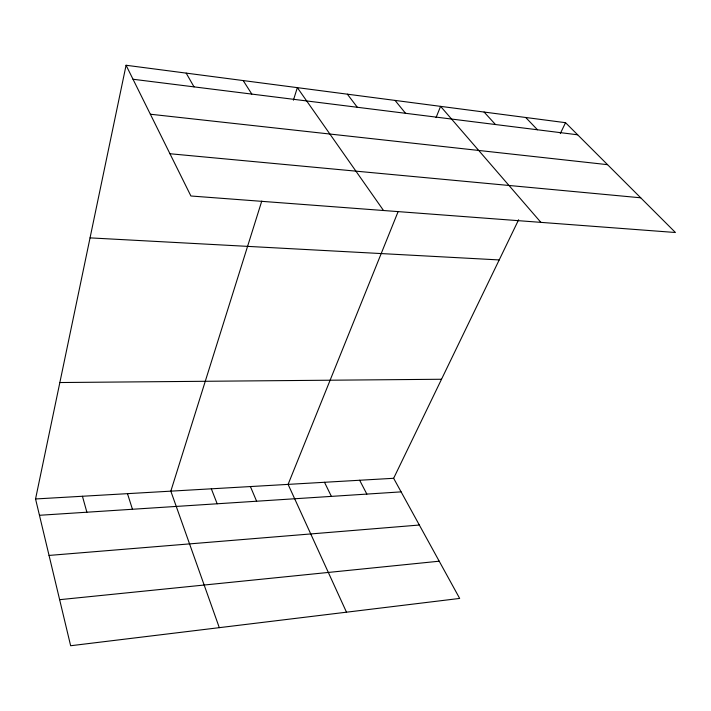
<?xml version="1.0" encoding="UTF-8"?>
<svg xmlns="http://www.w3.org/2000/svg" width="711" height="711" viewBox="0 0 711 711"><rect width="100%" height="100%" fill="white"/><g stroke="black" fill="none" stroke-linecap="round" stroke-linejoin="round"><path stroke-width="1.07" d="M518.63 219.743L393.645 478.29L459.67 598.431L70.647 645.739L35.55 498.962L126.078 65.261L565.547 122.692L675.45 232.506L190.904 195.996L126.078 65.261M261.764 201.106L170.827 491.15L219.299 627.662M293.412 100.189L297.34 87.64L383.531 210.509M398.133 211.585L288.097 484.378L346.488 612.189M436.047 117.608L440.58 106.357L540.884 222.365M560.295 133.561L565.547 122.692M59.635 599.684L439.211 561.201M49.05 555.433L419.33 525.029M39.452 515.288L401.111 491.87M35.55 498.962L393.645 478.29M59.848 382.536L441.522 379.256M90.048 237.874L499.202 259.933M169.956 153.745L640.718 197.8M150.359 114.222L607.558 164.668M133.01 79.25L577.661 134.797M525.705 117.484L537.48 129.775M484.084 112.045L495.478 124.523M395.049 100.411L405.537 113.289M347.359 94.172L357.304 107.263M243.198 80.565L251.818 94.092M186.184 73.117L194.014 86.866M359.65 480.254L366.849 494.092M324.492 482.28L331.388 496.385M250.405 486.555L256.618 501.228M211.336 488.812L217.175 503.779M127.482 493.656L132.45 509.272M82.432 496.26L86.884 512.222"/></g></svg>
